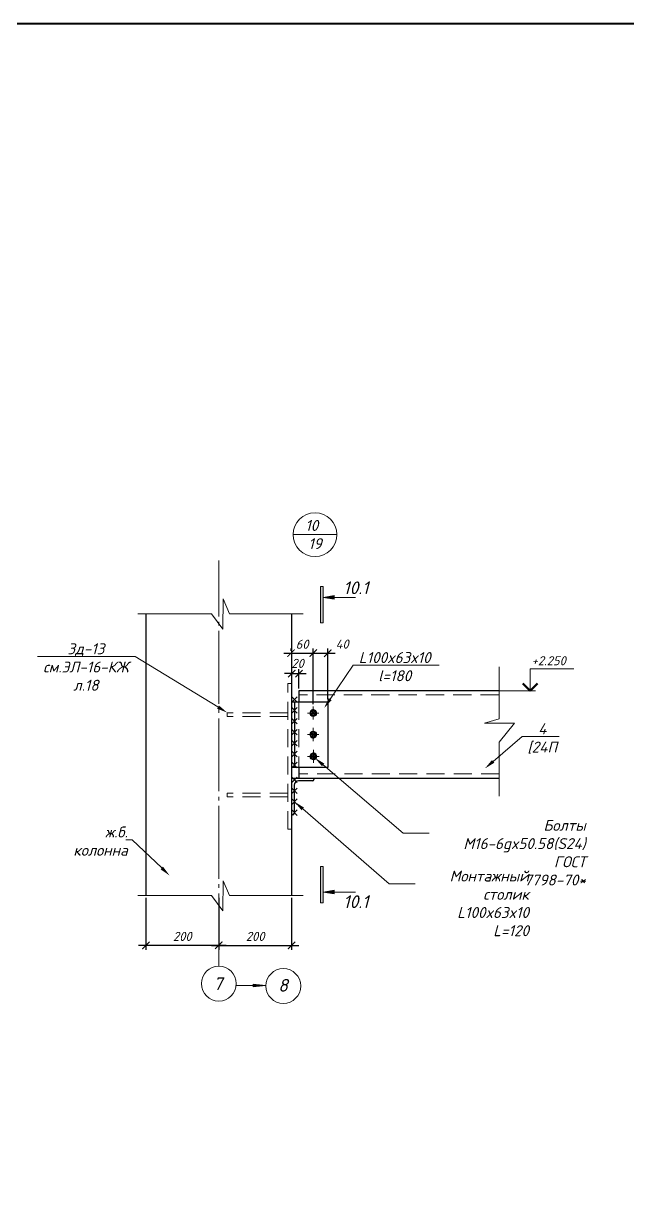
# Model space of a CAD drawing. Header units: millimetres. Extents: x -79646 to 95064, y -231229 to -58107.
# Drawn here: x -56127 to -54470, y -166393 to -163184 of the extents above; entities that cross this region are included whole.
import ezdxf
from ezdxf import colors
from ezdxf.entities.mleader import LeaderData, LeaderLine
from ezdxf.enums import TextEntityAlignment as Align
from ezdxf.math import Vec2, Vec3

# ---------------------------------------------------------------- set-up
doc = ezdxf.new("R2010")
doc.units = ezdxf.units.MM
doc.header["$PDMODE"] = 3
doc.linetypes.add('GOST2.303 5', pattern=[24, 20, -1.5, 1, -1.5])
doc.linetypes.add('HIDDEN', pattern=[0.375, 0.25, -0.125])
doc.layers.get('0').update_dxf_attribs({"lineweight": 5})
doc.layers.get('Defpoints').update_dxf_attribs({"lineweight": 0})
for name, color, linetype, lineweight in [('#Cварка', 96, 'Continuous', 30), ('#Dimensions', 7, 'Continuous', 9), ('#Бетон разрез', 22, 'Continuous', 30), ('#Выноски', 7, 'Continuous', 15), ('#Оси', 7, 'Continuous', 9), ('#разм', 7, 'Continuous', 9), ('A-okno', 7, 'Continuous', 0), ('k_ Выноски', 40, 'Continuous', 13), ('k_ Металл', 1, 'Continuous', 30), ('k_ Металл_вид', 1, 'Continuous', 18), ('Металл для узлов', 7, 'Continuous', 30), ('Тонкие линии', 7, 'Continuous', 13)]:
    doc.layers.add(name, color=color, linetype=linetype, lineweight=lineweight)
doc.styles.add('ESKDW', font='eskdw.shx', dxfattribs={"oblique": 15})
doc.styles.get("Standard").update_dxf_attribs({"font": 'arial.ttf'})
doc.styles.add('STEP PR', font='isocpeui.ttf')
doc.dimstyles.new('SPDS', dxfattribs={"dimscale": 50, "dimtxt": 2.5, "dimasz": 2, "dimexe": 1.25, "dimexo": 0.625, "dimtad": 1, "dimdec": 0, "dimrnd": 0.001, "dimtxsty": 'ESKDW', "dimblk": 'ARCHTICK', "dimcen": 2.5, "dimdle": 2, "dimclrd": 256, "dimclre": 256, "dimclrt": 7, "dimadec": 0, "dimazin": 2, "dimtfac": 0.75, "dimtdec": 0, "dimtmove": 1, "dimatfit": 3, "dimfxl": 1, "dimtolj": 1, "dimarcsym": 1})

# ---------------------------------------------------------------- blocks, each defined once
blk = doc.blocks.new('*U824')
at = {"color": 0, "linetype": 'ByBlock', "lineweight": -2}
blk.add_lwpolyline([(-6, 0), (6, 0)], dxfattribs=at)
blk.add_circle((0, 0), 6, dxfattribs=at)
for tag, p in [('Узел', (0, 2.5)), ('Лист', (0, -2.5))]:
    blk.add_attdef(tag, text='', height=3, dxfattribs=at).set_placement(p, align=Align.MIDDLE_CENTER)
blk = doc.blocks.new('_ArchTick')
at = {"color": 0, "linetype": 'ByBlock', "const_width": 0.15}
blk.add_lwpolyline([(-0.5, -0.5), (0.5, 0.5)], dxfattribs=at)
blk = doc.blocks.new('*D639')
at = {"layer": '#Dimensions', "lineweight": -2, "transparency": 16777216}
for p, q in [((-55591.2, -165584), (-55591.2, -165726.8)), ((-55391.4, -165584.1), (-55391.4, -165726.8)), ((-55611.2, -165714.3), (-55371.4, -165714.3))]:
    blk.add_line(p, q, dxfattribs=at)
at = {"layer": 'Defpoints', "color": 0, "lineweight": 0, "transparency": 16777216}
for p in [(-55591.2, -165577.7), (-55391.4, -165577.8), (-55391.4, -165714.3)]:
    blk.add_point(p, dxfattribs=at)
at = {"layer": '#Dimensions', "lineweight": -2, "transparency": 16777216, "xscale": 20, "yscale": 20, "zscale": 20, "rotation": 180}
blk.add_blockref('_ArchTick', (-55591.2, -165714.3), dxfattribs=at)
at = {"layer": '#Dimensions', "lineweight": -2, "transparency": 16777216, "xscale": 20, "yscale": 20, "zscale": 20}
blk.add_blockref('_ArchTick', (-55391.4, -165714.3), dxfattribs=at)
at = {"layer": '#Dimensions', "transparency": 16777216, "insert": (-55491.3, -165689.8), "char_height": 25, "attachment_point": 5, "style": 'STEP PR'}
blk.add_mtext('\\A1;200', dxfattribs=at)
blk = doc.blocks.new('*U666')
for p, q in [((-0.5, 0.5), (0.5, -0.5)), ((0.5, 0.5), (-0.5, -0.5)), ((1.5, 0.5), (2.5, -0.5)), ((2.5, 0.5), (1.5, -0.5)), ((3.5, 0.5), (4.5, -0.5)), ((4.5, 0.5), (3.5, -0.5)), ((5.5, 0.5), (6.5, -0.5)), ((6.5, 0.5), (5.5, -0.5)), ((7.5, 0.5), (8.5, -0.5)), ((8.5, 0.5), (7.5, -0.5)), ((9.5, 0.5), (10.5, -0.5)), ((10.5, 0.5), (9.5, -0.5)), ((11.5, 0.5), (12.5, -0.5)), ((12.5, 0.5), (11.5, -0.5))]:
    blk.add_line(p, q)
blk = doc.blocks.new('*D640')
at = {"layer": '#Dimensions', "lineweight": -2, "transparency": 16777216}
for p, q in [((-55392.9, -164906.3), (-55392.9, -164900)), ((-55332, -165052.5), (-55332, -164900)), ((-55412.9, -164912.5), (-55312, -164912.5))]:
    blk.add_line(p, q, dxfattribs=at)
at = {"layer": 'Defpoints', "color": 0, "lineweight": 0, "transparency": 16777216}
for p in [(-55392.9, -164912.5), (-55332, -164912.5), (-55332, -165058.8)]:
    blk.add_point(p, dxfattribs=at)
at = {"layer": '#Dimensions', "lineweight": -2, "transparency": 16777216, "xscale": 20, "yscale": 20, "zscale": 20, "rotation": 180}
blk.add_blockref('_ArchTick', (-55392.9, -164912.5), dxfattribs=at)
at = {"layer": '#Dimensions', "lineweight": -2, "transparency": 16777216, "xscale": 20, "yscale": 20, "zscale": 20}
blk.add_blockref('_ArchTick', (-55332, -164912.5), dxfattribs=at)
at = {"layer": '#Dimensions', "transparency": 16777216, "insert": (-55362.4, -164888), "char_height": 25, "attachment_point": 5, "style": 'STEP PR'}
blk.add_mtext('\\A1;60', dxfattribs=at)
blk = doc.blocks.new('*D641')
at = {"layer": '#Dimensions', "lineweight": -2, "transparency": 16777216}
for p, q in [((-55391.1, -164989.6), (-55391.1, -164956.2)), ((-55371.1, -165009.6), (-55371.1, -164956.2)), ((-55391.1, -164968.7), (-55411.1, -164968.7)), ((-55391.1, -164968.7), (-55371.1, -164968.7)), ((-55371.1, -164968.7), (-55351.1, -164968.7))]:
    blk.add_line(p, q, dxfattribs=at)
at = {"layer": 'Defpoints', "color": 0, "lineweight": 0, "transparency": 16777216}
for p in [(-55391.1, -164995.9), (-55371.1, -164968.7), (-55371.1, -165015.9)]:
    blk.add_point(p, dxfattribs=at)
at = {"layer": '#Dimensions', "lineweight": -2, "transparency": 16777216, "xscale": 20, "yscale": 20, "zscale": 20}
blk.add_blockref('_ArchTick', (-55391.1, -164968.7), dxfattribs=at)
at = {"layer": '#Dimensions', "lineweight": -2, "transparency": 16777216, "xscale": 20, "yscale": 20, "zscale": 20, "rotation": 180}
blk.add_blockref('_ArchTick', (-55371.1, -164968.7), dxfattribs=at)
at = {"layer": '#Dimensions', "transparency": 16777216, "insert": (-55374.9, -164940.4), "char_height": 25, "attachment_point": 5, "style": 'STEP PR'}
blk.add_mtext('\\A1;20', dxfattribs=at)
blk = doc.blocks.new('A$C04BC7B76')
at = {"layer": 'Металл для узлов', "color": 7, "lineweight": 30, "ltscale": 10}
blk.add_lwpolyline([(-1, 5.4), (5.3, -2.2), (-1, -9.9), (-7.4, -2.2), (-1, 5.4)], dxfattribs=at)
at = {"layer": 'Тонкие линии', "ltscale": 20}
for p, q in [((4.5, -7.5), (-6.5, 3.1)), ((-6.4, -7.6), (4.5, 3.2))]:
    blk.add_line(p, q, dxfattribs=at)
at = {"layer": 'Тонкие линии', "lineweight": 5, "ltscale": 100}
for p, q in [((-1, -16.6), (-1, 12.3)), ((-13.6, -2.2), (11.6, -2.2))]:
    blk.add_line(p, q, dxfattribs=at)
at = {"layer": 'Тонкие линии', "ltscale": 20}
for centre, radius in [((-0.9, -2.2), 7.67), ((-1.1, -2.2), 6.36)]:
    blk.add_circle(centre, radius, dxfattribs=at)
blk = doc.blocks.new('*U609')
for p, q in [((-0.5, 0.5), (0.5, -0.5)), ((0.5, 0.5), (-0.5, -0.5)), ((1.5, 0.5), (2.5, -0.5)), ((2.5, 0.5), (1.5, -0.5)), ((3.5, 0.5), (4.5, -0.5)), ((4.5, 0.5), (3.5, -0.5)), ((5.5, 0.5), (6.5, -0.5)), ((6.5, 0.5), (5.5, -0.5))]:
    blk.add_line(p, q)
blk = doc.blocks.new('*U120')
at = {"layer": '#разм', "ltscale": 100, "elevation": 0}
for points in [[(4577173, -920400), (4575971, -920400)], [(4577173, -921000), (4577173, -920400)], [(4578032, -921000), (4577023, -921000)]]:
    blk.add_lwpolyline(points, dxfattribs=at)
at = {"layer": 'A-okno', "color": 0, "lineweight": 50, "ltscale": 100, "elevation": 0}
for points in [[(4577173, -921000), (4576973, -920800)], [(4577173, -921000), (4577373, -920800)]]:
    blk.add_lwpolyline(points, dxfattribs=at)
at = {"layer": '#разм', "style": 'STEP PR'}
for tag, p in [('ОТМЕТКА', (4576248, -920299)), ('ПРИМЕЧАНИЕ', (4577032, -920711))]:
    blk.add_attdef(tag, p, '', height=250, dxfattribs=at)
blk = doc.blocks.new('*U252')
at = {"linetype": 'ByBlock', "ltscale": 100}
h = blk.add_hatch(color=256, dxfattribs=at)
h.dxf.hatch_style = 1
h.paths.add_polyline_path([(-35, 0), (35, 0), (35, 1000), (-35, 1000)])
h = blk.add_hatch(color=256, dxfattribs=at)
h.dxf.hatch_style = 1
h.paths.add_polyline_path([(-335, 750), (-335, 700), (-335, 650), (-35, 700)])
for p, q in [((35, 1000), (-35, 1000)), ((-35, 1000), (-35, 0)), ((35, 0), (35, 1000)), ((-335, 750), (-335, 700)), ((-35, 700), (-335, 750)), ((-35, 700), (-335, 650)), ((-335, 650), (-335, 700)), ((-35, 0), (35, 0))]:
    blk.add_line(p, q, dxfattribs=at)
at = {"linetype": 'ByBlock', "ltscale": 100, "extrusion": (0, 1, 0), "elevation": 700}
blk.add_lwpolyline([(925, 0), (335, 0)], dxfattribs=at)
at = {"ltscale": 100, "style": 'STEP PR'}
blk.add_attdef('Nv', text='', height=350, dxfattribs=at).set_placement((-503, 790), align=Align.RIGHT)
blk = doc.blocks.new('*U253')
at = {"linetype": 'ByBlock', "ltscale": 100}
h = blk.add_hatch(color=256, dxfattribs=at)
h.dxf.hatch_style = 1
h.paths.add_polyline_path([(-35, -1000), (35, -1000), (35, 0), (-35, 0)])
h = blk.add_hatch(color=256, dxfattribs=at)
h.dxf.hatch_style = 1
h.paths.add_polyline_path([(-335, -750), (-335, -700), (-335, -650), (-35, -700)])
for p, q in [((-35, -1000), (-35, 0)), ((-35, 0), (35, 0)), ((35, 0), (35, -1000)), ((-35, -700), (-335, -650)), ((-335, -650), (-335, -700)), ((-335, -750), (-335, -700)), ((-35, -700), (-335, -750)), ((35, -1000), (-35, -1000))]:
    blk.add_line(p, q, dxfattribs=at)
at = {"linetype": 'ByBlock', "ltscale": 100, "extrusion": (0, -1, 0), "elevation": 700}
blk.add_lwpolyline([(-925, 0), (-335, 0)], dxfattribs=at)
at = {"ltscale": 100, "style": 'STEP PR'}
blk.add_attdef('Nv', text='', height=350, dxfattribs=at).set_placement((-503, -1140), align=Align.RIGHT)
blk = doc.blocks.new('*D644')
at = {"layer": '#Dimensions', "lineweight": -2, "transparency": 16777216}
for p, q in [((-55791.1, -165584), (-55791.1, -165726.8)), ((-55591.2, -165584), (-55591.2, -165726.8)), ((-55571.2, -165714.3), (-55811.1, -165714.3))]:
    blk.add_line(p, q, dxfattribs=at)
at = {"layer": 'Defpoints', "color": 0, "lineweight": 0, "transparency": 16777216}
for p in [(-55791.1, -165577.7), (-55591.2, -165577.7), (-55791.1, -165714.3)]:
    blk.add_point(p, dxfattribs=at)
at = {"layer": '#Dimensions', "lineweight": -2, "transparency": 16777216, "xscale": 20, "yscale": 20, "zscale": 20, "rotation": 180}
blk.add_blockref('_ArchTick', (-55791.1, -165714.3), dxfattribs=at)
at = {"layer": '#Dimensions', "lineweight": -2, "transparency": 16777216, "xscale": 20, "yscale": 20, "zscale": 20}
blk.add_blockref('_ArchTick', (-55591.2, -165714.3), dxfattribs=at)
at = {"layer": '#Dimensions', "transparency": 16777216, "insert": (-55691.2, -165689.8), "char_height": 25, "attachment_point": 5, "style": 'STEP PR'}
blk.add_mtext('\\A1;200', dxfattribs=at)
blk = doc.blocks.new('*D667')
at = {"layer": '#Dimensions', "lineweight": -2, "transparency": 16777216}
for p, q in [((-55332, -165039.6), (-55332, -164900)), ((-55292.1, -165039.6), (-55292.1, -164900)), ((-55352, -164912.5), (-55272.1, -164912.5))]:
    blk.add_line(p, q, dxfattribs=at)
at = {"layer": 'Defpoints', "color": 0, "lineweight": 0, "transparency": 16777216}
for p in [(-55292.1, -164912.5), (-55332, -165045.9), (-55292.1, -165045.9)]:
    blk.add_point(p, dxfattribs=at)
at = {"layer": '#Dimensions', "lineweight": -2, "transparency": 16777216, "xscale": 20, "yscale": 20, "zscale": 20, "rotation": 180}
blk.add_blockref('_ArchTick', (-55332, -164912.5), dxfattribs=at)
at = {"layer": '#Dimensions', "lineweight": -2, "transparency": 16777216, "xscale": 20, "yscale": 20, "zscale": 20}
blk.add_blockref('_ArchTick', (-55292.1, -164912.5), dxfattribs=at)
at = {"layer": '#Dimensions', "transparency": 16777216, "insert": (-55252.7, -164887.6), "char_height": 25, "attachment_point": 5, "style": 'STEP PR'}
blk.add_mtext('\\A1;40', dxfattribs=at)

msp = doc.modelspace()

# ---------------------------------------------------------------- hatches: boundary and pattern name
at = {"layer": 'k_ Выноски', "lineweight": 0, "ltscale": 10}
h = msp.add_hatch(color=7, dxfattribs=at)
h.dxf.hatch_style = 1
h.paths.add_polyline_path([(-55496.93363, -165820.52919), (-55462.01626, -165824.7774), (-55496.93363, -165824.76363)])
h.paths.add_polyline_path([(-55496.93363, -165824.76363), (-55462.01626, -165824.7774), (-55496.93363, -165828.40665)])

# ---------------------------------------------------------------- linework, layer by layer
at = {"layer": '#Бетон разрез'}
for points in [[(-55791.08202, -164804.65368), (-55791.08202, -165334.85765), (-55791.08202, -165577.74415)], [(-55391.12571, -165577.8069), (-55391.12571, -164804.71644)]]:
    msp.add_lwpolyline(points, dxfattribs=at)
at = {"layer": '#Оси', "linetype": 'GOST2.303 5', "ltscale": 10}
msp.add_lwpolyline([(-55591.22533, -165771.60589), (-55591.22533, -164658.47236)], dxfattribs=at)
at = {"color": 3, "lineweight": 40}
msp.add_lwpolyline([(-68449.55242, -163184.11554), (-52040.68015, -163184.11554), (-52040.68015, -167385.87965), (-68449.55242, -167385.87965)], close=True, dxfattribs=at)
at = {"layer": 'k_ Выноски', "color": 7, "lineweight": 0, "ltscale": 200}
msp.add_lwpolyline([(-55543.5328, -165824.69629), (-55461.86294, -165824.74989), (-55496.78031, -165820.50168), (-55496.78031, -165824.73612), (-55496.78031, -165828.37914), (-55461.86294, -165824.74989)], dxfattribs=at)
at = {"layer": 'k_ Выноски', "color": 7, "lineweight": 0, "ltscale": 10}
for centre in [(-55591.05307, -165819.41808), (-55414.06342, -165825.86395)]:
    msp.add_circle(centre, 47.8125, dxfattribs=at)
at = {"layer": 'k_ Металл', "linetype": 'Continuous', "lineweight": 30, "ltscale": 10}
for p, q in [((-55391.09531, -165255.85765), (-55328.09531, -165255.85765)), ((-55391.09531, -165355.85765), (-55391.09531, -165255.85765)), ((-55384.09531, -165274.85765), (-55384.09531, -165333.26724)), ((-55334.09531, -165262.85765), (-55372.09531, -165262.85765)), ((-55330.09531, -165255.85765), (-55330.09531, -165258.85765)), ((-55384.09531, -165333.26724), (-55384.09531, -165351.85765)), ((-55388.09531, -165355.85765), (-55391.09531, -165355.85765))]:
    msp.add_line(p, q, dxfattribs=at)
at = {"layer": 'k_ Металл', "lineweight": 30}
for points in [[(-54821.59211, -165015.85765), (-55371.12571, -165015.85765), (-55371.11621, -165045.85765)], [(-55371.0968, -165225.85765), (-55391.09531, -165225.85765), (-55391.08581, -165045.85765), (-55371.12571, -165045.85765)], [(-55391.08581, -165045.85765), (-55371.11621, -165045.85765)], [(-55383.59531, -165045.85765), (-55383.48105, -165082.42015)], [(-55371.12571, -165045.85765), (-55292.09531, -165045.85765), (-55292.09531, -165225.85765), (-55371.12571, -165225.85765)], [(-55383.48105, -165082.42015), (-55383.09531, -165225.85765)], [(-55371.12571, -165225.51824), (-55371.12571, -165255.85765)], [(-55371.09688, -165225.51824), (-55371.09231, -165255.85765), (-54821.65487, -165255.85765)]]:
    msp.add_lwpolyline(points, dxfattribs=at)
at = {"layer": 'k_ Металл', "linetype": 'Continuous', "lineweight": 30, "ltscale": 10}
for centre, radius, start, end in [((-55372.09531, -165274.85765), 12, 90, 180), ((-55334.09531, -165258.85765), 4, 270, 0), ((-55388.09531, -165351.85765), 4, 270, 0)]:
    msp.add_arc(centre, radius, start, end, dxfattribs=at)
at = {"layer": 'k_ Металл_вид', "linetype": 'HIDDEN', "ltscale": 200}
for p, q in [((-54823.10626, -165026.85766), (-55371.11729, -165026.93076)), ((-54821.65487, -165243.55572), (-55371.09656, -165243.55572))]:
    msp.add_line(p, q, dxfattribs=at)
for points in [[(-55401.36864, -164995.85765), (-55391.12571, -164995.85765), (-55391.12571, -165395.85765), (-55401.36864, -165395.85765), (-55401.36864, -164995.85765)], [(-55371.11621, -165045.85765), (-55371.12571, -165225.51824)], [(-55401.36864, -165075.85765), (-55567.72816, -165075.85765)], [(-55567.72816, -165075.85765), (-55567.72816, -165085.85765)], [(-55401.36864, -165075.85765), (-55567.72816, -165075.85765)], [(-55567.72816, -165075.85765), (-55567.72816, -165085.85765)], [(-55401.36864, -165085.85765), (-55567.72816, -165085.85765)], [(-55401.36864, -165085.85765), (-55567.72816, -165085.85765)], [(-55401.36864, -165296.66569), (-55567.72816, -165296.66569)], [(-55567.72816, -165306.66569), (-55567.72816, -165296.66569)], [(-55401.36864, -165296.66569), (-55567.72816, -165296.66569)], [(-55567.72816, -165306.66569), (-55567.72816, -165296.66569)], [(-55401.36864, -165306.66569), (-55567.72816, -165306.66569)], [(-55401.36864, -165306.66569), (-55567.72816, -165306.66569)]]:
    msp.add_lwpolyline(points, dxfattribs=at)
at = {"layer": 'Тонкие линии', "ltscale": 500}
for points in [[(-55359.34769, -164804.71644), (-55561.63179, -164804.71644), (-55579.24306, -164763.82468), (-55579.67408, -164846.3277), (-55611.4622, -164804.65368), (-55813.08074, -164804.65368)], [(-54821.59211, -164950.40321), (-54821.59211, -165092.61592), (-54862.48387, -165104.33236), (-54779.98085, -165104.33236), (-54821.65487, -165156.71382), (-54821.65487, -165304.55515)], [(-55359.34769, -165577.8069), (-55561.63179, -165577.8069), (-55579.24306, -165536.91514), (-55579.67408, -165619.41816), (-55611.4622, -165577.74415), (-55813.08074, -165577.74415)]]:
    msp.add_lwpolyline(points, dxfattribs=at)

# ---------------------------------------------------------------- block references
at = {"layer": '#Cварка', "xscale": 15, "yscale": 15, "zscale": 15, "rotation": 270}
for name, p in [('*U666', (-55383.59531, -165039.36521)), ('*U609', (-55383.59531, -165260.11101))]:
    msp.add_blockref(name, p, dxfattribs=at)
at = {"layer": '#Dimensions'}
ref = msp.add_blockref('*U824', (-55327.03898, -164587.03993), dxfattribs=dict(at, xscale=-10, yscale=10, zscale=10))
ref.add_attrib('Узел', '10', dxfattribs={"layer": '0', "color": 0, "linetype": 'ByBlock', "lineweight": -2, "height": 30, "style": 'STEP PR'}).set_placement((-55336.15262, -164562.03993), align=Align.MIDDLE_CENTER)
ref.add_attrib('Лист', '19', dxfattribs={"layer": '0', "color": 0, "linetype": 'ByBlock', "lineweight": -2, "height": 30, "style": 'STEP PR'}).set_placement((-55327.03898, -164612.03993), align=Align.MIDDLE_CENTER)
at = {"layer": '#Dimensions', "ltscale": 20}
ref = msp.add_blockref('*U120', (402980.13451, -72915.84454, 0), dxfattribs=dict(at, xscale=-0.1, yscale=0.1, zscale=0.1))
ref.add_attrib('ОТМЕТКА', '+2.250', (-54732.85925, -164945.76733, 0), dxfattribs={"layer": '#разм', "height": 25, "style": 'STEP PR'})
ref = msp.add_blockref('*U252', (-55308.43625, -164829.57051), dxfattribs=dict(xscale=-0.1, yscale=0.1, zscale=0.1))
ref.add_attrib('Nv', '10.1', dxfattribs={"ltscale": 100, "height": 35, "style": 'STEP PR'}).set_placement((-55180.41809, -164750.56917), align=Align.RIGHT)
ref = msp.add_blockref('*U253', (-55308.43625, -165497.99206), dxfattribs=dict(xscale=-0.1, yscale=0.1, zscale=0.1))
ref.add_attrib('Nv', '10.1', dxfattribs={"ltscale": 100, "height": 35, "style": 'STEP PR'}).set_placement((-55180.41809, -165611.9934), align=Align.RIGHT)
at = {"layer": 'Тонкие линии', "ltscale": 4, "xscale": 1.25, "yscale": 1.25, "zscale": 1.25}
for p in [(-55330.78414, -165074.1101), (-55330.78414, -165133.10995), (-55330.48073, -165193.10979)]:
    msp.add_blockref('A$C04BC7B76', p, dxfattribs=at)

# ---------------------------------------------------------------- texts
at = {"layer": 'k_ Выноски', "color": 7, "lineweight": 0, "ltscale": 10, "char_height": 35, "width": 64.2235524, "attachment_point": 3, "style": 'STEP PR'}
for s, insert in [('7', (-55581.44294, -165802.26611)), ('8', (-55401.59453, -165806.48278))]:
    msp.add_mtext(s, dxfattribs=dict(at, insert=insert))

# ---------------------------------------------------------------- dimensions: what is measured, and where the dimension line sits
at = {"layer": '#Dimensions'}
for base, p1, p2, picture, middle in [((-55332.00199, -164912.50862), (-55392.87098, -164912.50862), (-55332.00199, -165058.77789), '*D640', (-55362.43648, -164888.00862)), ((-55791.08202, -165714.28867), (-55591.22533, -165577.74415), (-55791.08202, -165577.74415), '*D644', (-55691.15368, -165689.78867)), ((-55391.36864, -165714.28867), (-55591.22533, -165577.74415), (-55391.36864, -165577.8069), '*D639', (-55491.29699, -165689.78867))]:
    dim = msp.add_linear_dim(base=base, p1=p1, p2=p2, angle=0, dimstyle='SPDS', override={"dimscale": 10, "dimgap": 1.2, "dimrnd": 5, "dimtxsty": 'STEP PR', "dimblk1": 'ArchTick', "dimblk2": 'ArchTick', "dimsah": 1, "dimclrt": 256}, dxfattribs=at)
    dim.commit()
    dim.dimension.update_dxf_attribs({"geometry": picture, "text_midpoint": middle})
dim = msp.add_linear_dim(base=(-55292.09531, -164912.50862), p1=(-55332.00199, -165045.85765), p2=(-55292.09531, -165045.85765), dimstyle='SPDS', override={"dimscale": 10, "dimgap": 1.2, "dimrnd": 5, "dimtxsty": 'STEP PR', "dimblk1": 'ArchTick', "dimblk2": 'ArchTick', "dimsah": 1, "dimclrt": 256}, dxfattribs=at)
dim.commit()
dim.dimension.update_dxf_attribs({"geometry": '*D667', "text_midpoint": (-55252.70892, -164912.10873), "dimtype": 160})
dim = msp.add_linear_dim(base=(-55371.12571, -164968.6744), p1=(-55391.12571, -164995.85765), p2=(-55371.12571, -165015.85765), angle=0, dimstyle='SPDS', override={"dimscale": 10, "dimgap": 1.2, "dimrnd": 1, "dimtxsty": 'STEP PR', "dimblk1": 'ArchTick', "dimblk2": 'ArchTick', "dimsah": 1, "dimclrt": 256}, dxfattribs=at)
dim.commit()
dim.dimension.update_dxf_attribs({"geometry": '*D641', "text_midpoint": (-55374.94295, -164964.89146), "dimtype": 160})

# ---------------------------------------------------------------- leaders
at = {"layer": '#Выноски'}
ml = msp.add_multileader_mtext('Standard', dxfattribs=at)
ml.set_content('\\A1;Зд-13\\Pсм.ЭЛ-16-КЖ\\Pл.18', color=256, style='STEP PR')
ml.set_leader_properties(color=256, linetype='ByLayer', lineweight=-1)
ml.build(insert=Vec2(0, 0))
ml.multileader.update_dxf_attribs({"text_left_attachment_type": 6, "text_right_attachment_type": 6, "dogleg_length": 0, "arrow_head_size": 30, "scale": 0.1})
ctx = ml.context
ctx.base_point, ctx.scale, ctx.char_height, ctx.arrow_head_size, ctx.landing_gap_size, ctx.plane_origin = Vec3(-56090.90272, -164921.46648), 0.1, 30, 30, 12.5, Vec3(-25860.2093, -189571.88367)
ctx.left_attachment, ctx.right_attachment, ctx.text_align_type = 6, 6, 1
notes = []
notes.append((ctx, [(1, (1, 1, 0), (-55820.33454, -164921.46648), (-1, 0), 0, [(0, [(-55567.72816, -165075.85765)], 0, [])])]))
ctx.mtext.insert, ctx.mtext.rotation, ctx.mtext.alignment, ctx.mtext.flow_direction = Vec3(-55955.61863, -164885.46648), 6.2831853072, 2, 5
ml = msp.add_multileader_mtext('Standard', dxfattribs=at)
ml.set_content('L100x63x10\\Pl=180', color=256, style='STEP PR')
ml.set_leader_properties(color=256, linetype='ByLayer', lineweight=-1)
ml.build(insert=Vec2(0, 0))
ml.multileader.update_dxf_attribs({"text_left_attachment_type": 6, "text_right_attachment_type": 6, "dogleg_length": 0, "arrow_head_size": 30, "scale": 0.1})
ctx = ml.context
ctx.base_point, ctx.scale, ctx.char_height, ctx.arrow_head_size, ctx.landing_gap_size, ctx.plane_origin = Vec3(-55222.87546, -164945.50489), 0.1, 30, 30, 12.5, Vec3(-83457.51544, -189626.34094)
ctx.left_attachment, ctx.right_attachment, ctx.text_align_type = 6, 6, 1
notes.append((ctx, [(0, (1, 1, 0), (-55222.87546, -164945.50489), (1, 0), 0, [(0, [(-55302.35759, -165063.58516)], 0, [])])]))
ctx.mtext.insert, ctx.mtext.defined_height, ctx.mtext.alignment, ctx.mtext.flow_direction = Vec3(-55108.4891, -164909.50489), 80, 2, 5
ml = msp.add_multileader_mtext('Standard', dxfattribs=at)
ml.set_content('\\A1;4\\P[24П', color=256, style='STEP PR')
ml.set_leader_properties(color=256, linetype='ByLayer', lineweight=-1)
ml.build(insert=Vec2(0, 0))
ml.multileader.update_dxf_attribs({"text_left_attachment_type": 6, "text_right_attachment_type": 6, "dogleg_length": 0, "arrow_head_size": 30, "scale": 0.1})
ctx = ml.context
ctx.base_point, ctx.scale, ctx.char_height, ctx.arrow_head_size, ctx.landing_gap_size, ctx.plane_origin = Vec3(-54759.07939, -165141.22181), 0.1, 30, 30, 12.5, Vec3(-82930.21369, -189737.69323)
ctx.left_attachment, ctx.right_attachment, ctx.text_align_type = 6, 6, 1
notes.append((ctx, [(0, (1, 1, 0), (-54759.07939, -165141.22181), (1, 0), 0, [(0, [(-54861.09102, -165229.05278)], 0, [])])]))
ctx.mtext.insert, ctx.mtext.alignment, ctx.mtext.flow_direction = Vec3(-54703.55666, -165105.22181), 2, 5
ml = msp.add_multileader_mtext('Standard', dxfattribs=at)
ml.set_content('Болты М16-6gx50.58(S24)\\PГОСТ 7798-70*', color=256, style='STEP PR')
ml.set_leader_properties(color=256, linetype='ByLayer', lineweight=-1)
ml.build(insert=Vec2(0, 0))
ml.multileader.update_dxf_attribs({"text_left_attachment_type": 6, "text_right_attachment_type": 6, "dogleg_length": 0, "arrow_head_size": 30, "scale": 0.1})
ctx = ml.context
ctx.base_point, ctx.scale, ctx.char_height, ctx.arrow_head_size, ctx.landing_gap_size, ctx.plane_origin = Vec3(-55084.92549, -165406.04396), 0.1, 30, 30, 12.5, Vec3(-83033.54553, -189028.56627)
ctx.left_attachment, ctx.right_attachment, ctx.text_align_type = 6, 6, 2
notes.append((ctx, [(0, (1, 1, 0), (-55084.92549, -165406.04396), (1, 0), 0, [(1, [(-55327.63769, -165199.77616)], 0, [])])]))
ctx.mtext.insert, ctx.mtext.width, ctx.mtext.defined_height, ctx.mtext.alignment, ctx.mtext.flow_direction = Vec3(-54584.31185, -165370.04396), 580.8945572, 183.24175, 3, 5
ml = msp.add_multileader_mtext('Standard', dxfattribs=at)
ml.set_content('Монтажный столик\\PL100x63x10\\PL=120', color=256, style='STEP PR')
ml.set_leader_properties(color=256, linetype='ByLayer', lineweight=-1)
ml.build(insert=Vec2(0, 0))
ml.multileader.update_dxf_attribs({"text_left_attachment_type": 6, "text_right_attachment_type": 6, "dogleg_length": 0, "arrow_head_size": 30, "scale": 0.1})
ctx = ml.context
ctx.base_point, ctx.scale, ctx.char_height, ctx.arrow_head_size, ctx.landing_gap_size, ctx.plane_origin = Vec3(-55123.96199, -165545.17644), 0.1, 30, 30, 12.5, Vec3(-83033.54553, -189227.36843)
ctx.left_attachment, ctx.right_attachment, ctx.text_align_type = 6, 6, 2
notes.append((ctx, [(0, (1, 1, 0), (-55123.96199, -165545.17644), (1, 0), 0, [(1, [(-55383.59531, -165320.11101)], 0, [])])]))
ctx.mtext.insert, ctx.mtext.width, ctx.mtext.defined_height, ctx.mtext.alignment, ctx.mtext.flow_direction = Vec3(-54740.16654, -165509.17644), 583.7803223, 174.68662, 3, 5
ml = msp.add_multileader_mtext('Standard', dxfattribs=at)
ml.set_content('ж.б. колонна', color=256, style='STEP PR')
ml.set_leader_properties(color=256, linetype='ByLayer', lineweight=-1)
ml.build(insert=Vec2(0, 0))
ml.multileader.update_dxf_attribs({"text_left_attachment_type": 6, "text_right_attachment_type": 6, "dogleg_length": 0, "arrow_head_size": 30, "scale": 0.1})
ctx = ml.context
ctx.base_point, ctx.scale, ctx.char_height, ctx.arrow_head_size, ctx.landing_gap_size, ctx.plane_origin = Vec3(-56004.43, -165424.32292), 0.1, 30, 30, 12.5, Vec3(-84107.08994, -189028.56627)
ctx.left_attachment, ctx.right_attachment, ctx.text_align_type = 6, 6, 2
notes.append((ctx, [(1, (1, 1, 0), (-55828.43, -165424.32292), (-1, 0), 0, [(1, [(-55726.09076, -165522.67734)], 0, [])])]))
ctx.mtext.insert, ctx.mtext.width, ctx.mtext.alignment, ctx.mtext.flow_direction = Vec3(-55840.93, -165388.32292), 48.6431965, 3, 5
for ctx, leaders in notes:
    for number, flags, end, landing, length, lines in leaders:
        leader = LeaderData()
        leader.index, (leader.has_last_leader_line, leader.has_dogleg_vector, leader.attachment_direction) = number, flags
        leader.last_leader_point, leader.dogleg_vector, leader.dogleg_length = Vec3(end), Vec3(landing), length
        for number, points, colour, breaks in lines:
            line = LeaderLine()
            line.index, line.vertices, line.color, line.breaks = number, Vec3.list(points), colors.encode_raw_color(colour), breaks
            leader.lines.append(line)
        ctx.leaders.append(leader)

doc.saveas('drawing.dxf')
